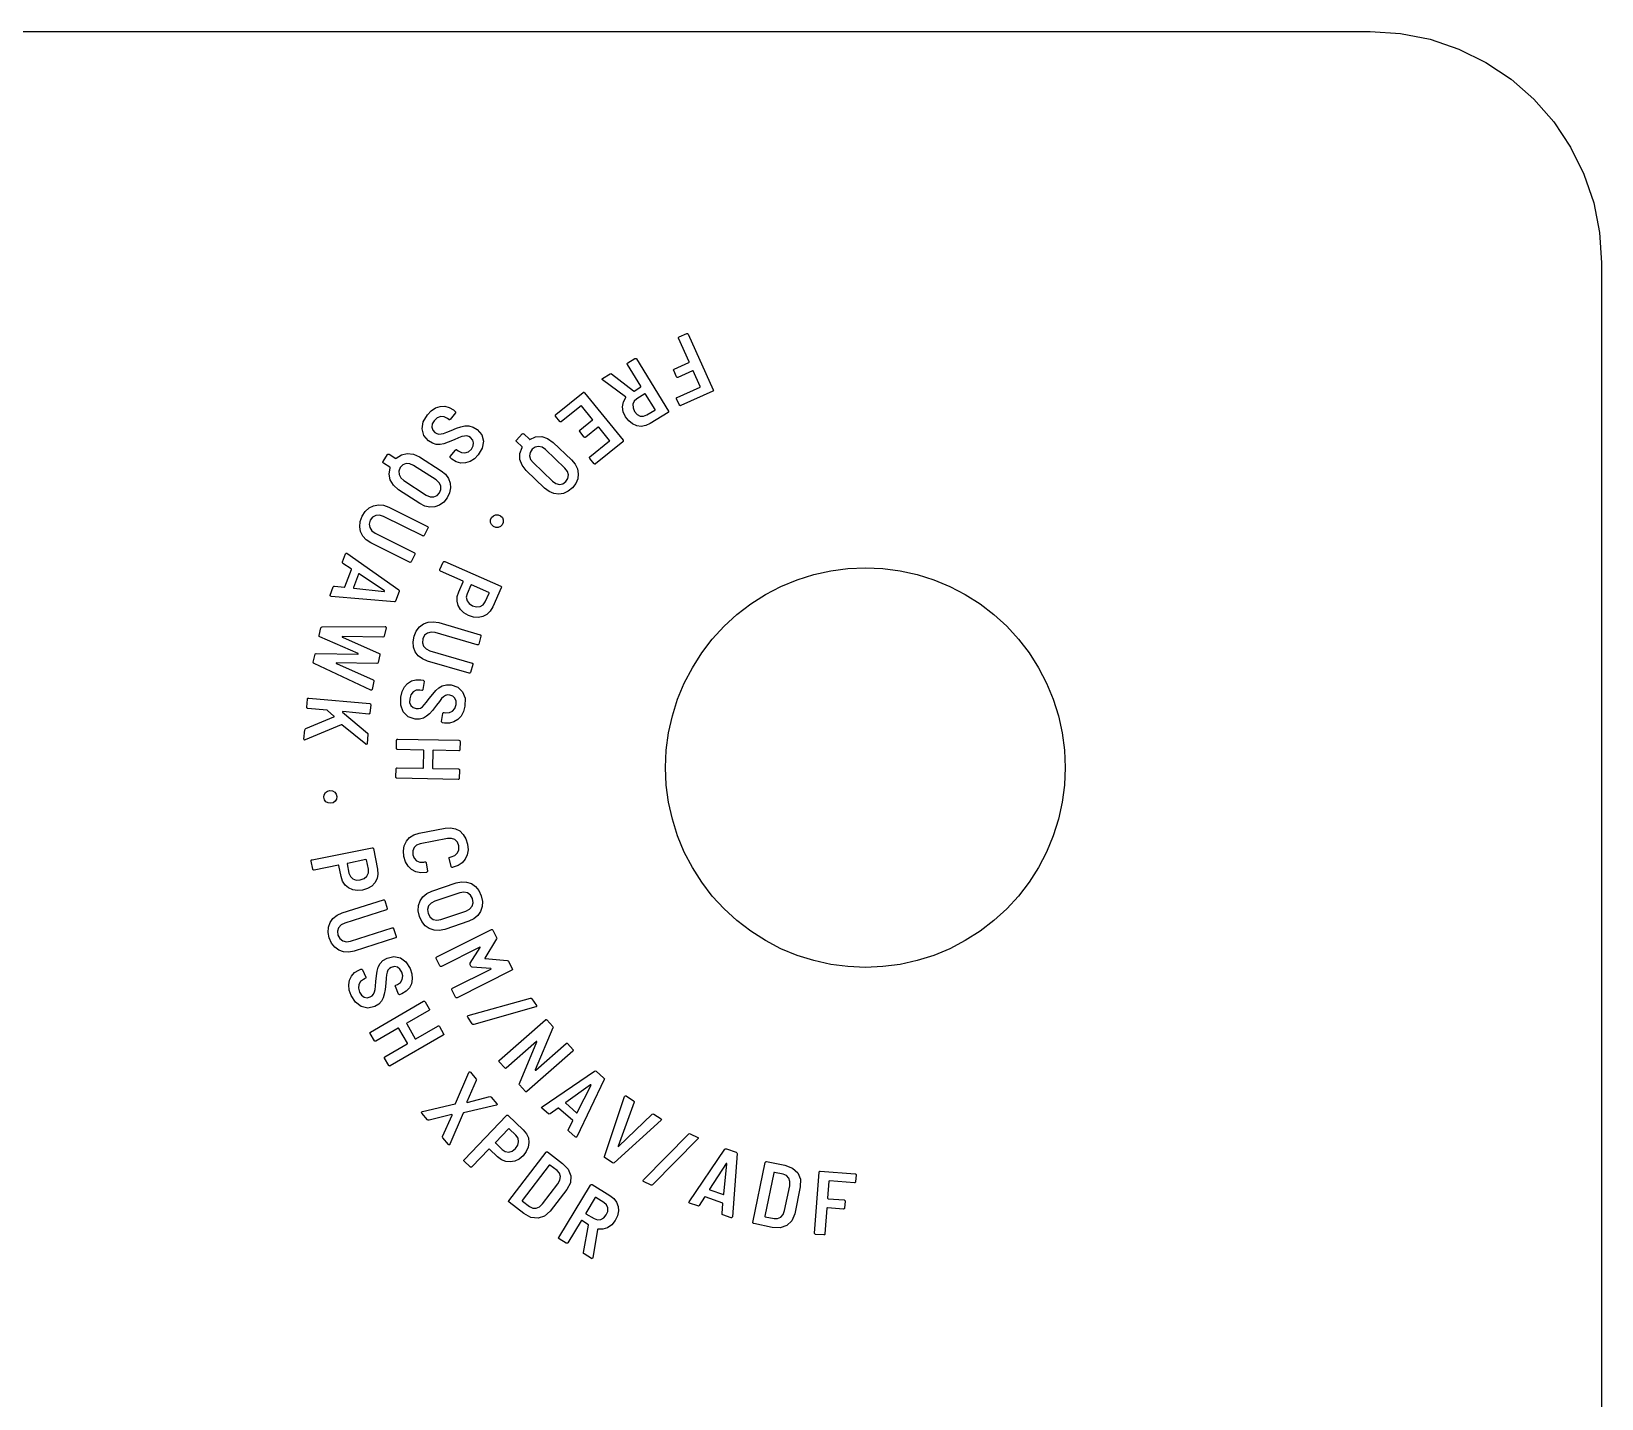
# Model space of a CAD drawing. Header units: millimetres. Extents: x 0 to 165, y 0 to 65.
# Drawn here: x 127.68 to 165, y 32.5 to 65 of the extents above; entities that cross this region are included whole.
import ezdxf

# ---------------------------------------------------------------- set-up
doc = ezdxf.new("R2010")
doc.units = ezdxf.units.MM
for name, color, linetype in [('CUT', 8, 'CONTINUOUS'), ('LASER', 7, 'CONTINUOUS'), ('UV_AMBER', 30, 'CONTINUOUS')]:
    doc.layers.add(name, color=color, linetype=linetype)

msp = doc.modelspace()

# ---------------------------------------------------------------- linework, layer by layer
at = {"layer": 'CUT'}
msp.add_lwpolyline([(5.5, 65), (159.5, 65), (160.2179, 64.9529), (160.9235, 64.8126), (161.6048, 64.5813), (162.25, 64.2631), (162.8482, 63.8634), (163.3891, 63.3891), (163.8634, 62.8482), (164.2631, 62.25), (164.5813, 61.6048), (164.8126, 60.9235), (164.9529, 60.2179), (165, 59.5), (165, 5.5)], dxfattribs=at)
msp.add_lwpolyline([(152.25, 47.5), (152.2319, 47.086), (152.1778, 46.6752), (152.0881, 46.2706), (151.9635, 45.8754), (151.805, 45.4926), (151.6136, 45.125), (151.391, 44.7755), (151.1387, 44.4468), (150.8588, 44.1412), (150.5532, 43.8613), (150.2245, 43.609), (149.875, 43.3864), (149.5074, 43.195), (149.1246, 43.0365), (148.7294, 42.9119), (148.3248, 42.8222), (147.914, 42.7681), (147.5, 42.75), (147.086, 42.7681), (146.6752, 42.8222), (146.2706, 42.9119), (145.8754, 43.0365), (145.4926, 43.195), (145.125, 43.3864), (144.7755, 43.609), (144.4468, 43.8613), (144.1412, 44.1412), (143.8613, 44.4468), (143.609, 44.7755), (143.3864, 45.125), (143.195, 45.4926), (143.0365, 45.8754), (142.9119, 46.2706), (142.8222, 46.6752), (142.7681, 47.086), (142.75, 47.5), (142.7681, 47.914), (142.8222, 48.3248), (142.9119, 48.7294), (143.0365, 49.1246), (143.195, 49.5074), (143.3864, 49.875), (143.609, 50.2245), (143.8613, 50.5532), (144.1412, 50.8588), (144.4468, 51.1387), (144.7755, 51.391), (145.125, 51.6136), (145.4926, 51.805), (145.8754, 51.9635), (146.2706, 52.0881), (146.6752, 52.1778), (147.086, 52.2319), (147.5, 52.25), (147.914, 52.2319), (148.3248, 52.1778), (148.7294, 52.0881), (149.1246, 51.9635), (149.5074, 51.805), (149.875, 51.6136), (150.2245, 51.391), (150.5532, 51.1387), (150.8588, 50.8588), (151.1387, 50.5532), (151.391, 50.2245), (151.6136, 49.875), (151.805, 49.5074), (151.9635, 49.1246), (152.0881, 48.7294), (152.1778, 48.3248), (152.2319, 47.914)], close=True, dxfattribs=at)
at = {"layer": 'LASER'}
for points in [[(143.0119, 56.2662), (143.0096, 56.2761), (143.0114, 56.2862), (143.0166, 56.2947), (143.0249, 56.3005), (143.5687, 56.5453), (143.575, 56.551), (143.5741, 56.5595), (143.408, 56.9285), (143.4023, 56.9347), (143.3938, 56.9339), (143.0444, 56.7766), (143.0346, 56.7743), (143.0247, 56.7762), (143.016, 56.7813), (143.0102, 56.7896), (142.9431, 56.9387), (142.9407, 56.9486), (142.9425, 56.9587), (142.9478, 56.9672), (142.9561, 56.9729), (143.3054, 57.1302), (143.3117, 57.136), (143.3108, 57.1444), (143.059, 57.7039), (143.0566, 57.7138), (143.0584, 57.7239), (143.0637, 57.7324), (143.0719, 57.7381), (143.2526, 57.8195), (143.2624, 57.8219), (143.2722, 57.8202), (143.2808, 57.8147), (143.2866, 57.8063), (143.8839, 56.4794), (143.8863, 56.4696), (143.8846, 56.4598), (143.8794, 56.4512), (143.8712, 56.4453), (143.1133, 56.1041), (143.1034, 56.1018), (143.0935, 56.1037), (143.0849, 56.1089), (143.079, 56.1171), (143.0119, 56.2662)], [(141.4294, 56.8609), (141.4487, 56.8664), (141.4662, 56.8582), (141.9878, 56.4532), (141.9951, 56.4503), (142.0014, 56.4517), (142.159, 56.5485), (142.1645, 56.555), (142.1626, 56.5633), (141.8429, 57.0842), (141.8394, 57.0937), (141.8399, 57.104), (141.844, 57.1131), (141.8515, 57.1198), (142.0203, 57.2234), (142.0298, 57.227), (142.0397, 57.2266), (142.0489, 57.2223), (142.0557, 57.2147), (142.8167, 55.9744), (142.8203, 55.965), (142.8199, 55.9551), (142.8159, 55.9458), (142.8084, 55.939), (142.3844, 55.6788), (142.2786, 55.63), (142.1705, 55.6119), (142.0643, 55.6244), (141.9647, 55.6676), (141.8754, 55.7388), (141.8006, 55.836), (141.746, 55.9559), (141.7284, 56.0771), (141.7475, 56.1922), (141.8024, 56.2941), (141.8053, 56.3029), (141.8, 56.3104), (141.2526, 56.7169), (141.2483, 56.7206), (141.2437, 56.7268), (141.2416, 56.7406), (141.2531, 56.7527), (141.4294, 56.8609)], [(140.9482, 54.8512), (140.9434, 54.8602), (140.9426, 54.8705), (140.9455, 54.88), (140.9521, 54.8877), (141.4173, 55.264), (141.4219, 55.2712), (141.4189, 55.2791), (141.1644, 55.5938), (141.1573, 55.5983), (141.1493, 55.5954), (140.8514, 55.3544), (140.8425, 55.3497), (140.8324, 55.349), (140.8227, 55.3517), (140.815, 55.3582), (140.7122, 55.4853), (140.7074, 55.4943), (140.7066, 55.5046), (140.7095, 55.5141), (140.716, 55.5218), (141.0139, 55.7627), (141.0185, 55.7699), (141.0155, 55.7779), (140.7555, 56.0993), (140.7483, 56.1039), (140.7404, 56.1009), (140.2751, 55.7245), (140.2662, 55.7198), (140.2561, 55.7191), (140.2464, 55.7219), (140.2387, 55.7284), (140.1359, 55.8555), (140.1311, 55.8645), (140.1303, 55.8747), (140.1332, 55.8842), (140.1397, 55.8919), (140.7875, 56.4159), (140.7964, 56.4207), (140.8063, 56.4216), (140.8159, 56.4185), (140.8237, 56.4118), (141.7388, 55.2805), (141.7436, 55.2716), (141.7445, 55.2617), (141.7417, 55.252), (141.7353, 55.2443), (141.0875, 54.7203), (141.0785, 54.7156), (141.0685, 54.7149), (141.0588, 54.7176), (141.051, 54.7241), (140.9482, 54.8512)], [(142.4957, 55.9997), (142.5012, 56.0062), (142.4993, 56.0145), (142.2752, 56.3798), (142.2687, 56.3852), (142.2604, 56.3833), (142.0677, 56.2651), (142.006, 56.2093), (141.975, 56.1364), (141.9765, 56.0534), (142.0123, 55.9683), (142.0727, 55.8965), (142.1462, 55.8574), (142.2253, 55.8518), (142.3031, 55.8815), (142.4957, 55.9997)], [(140.5374, 54.1518), (140.437, 54.0682), (140.3266, 54.0168), (140.2105, 53.9982), (140.0937, 54.0132), (139.9806, 54.0608), (139.8755, 54.1411), (139.4364, 54.5605), (139.3378, 54.6852), (139.2879, 54.8243), (139.2882, 54.9683), (139.3401, 55.1079), (139.3417, 55.1151), (139.3382, 55.1214), (139.2041, 55.2494), (139.1983, 55.2577), (139.1963, 55.2675), (139.1978, 55.2775), (139.2033, 55.286), (139.3415, 55.4308), (139.3498, 55.4367), (139.3599, 55.4388), (139.3697, 55.4371), (139.3782, 55.4316), (139.5122, 55.3036), (139.5187, 55.3004), (139.526, 55.3025), (139.6617, 55.3618), (139.8052, 55.3693), (139.9469, 55.3253), (140.0772, 55.2314), (140.5163, 54.812), (140.6013, 54.7106), (140.6541, 54.5999), (140.6745, 54.484), (140.6618, 54.3678), (140.6161, 54.2557), (140.5374, 54.1518)], [(140.0617, 54.3084), (140.1411, 54.253), (140.2265, 54.2329), (140.3094, 54.2486), (140.3817, 54.3005), (140.4292, 54.374), (140.4407, 54.4572), (140.4167, 54.5415), (140.3577, 54.6183), (139.897, 55.0583), (139.8177, 55.1137), (139.7323, 55.1338), (139.6497, 55.1185), (139.5785, 55.0677), (139.53, 54.9931), (139.5181, 54.9095), (139.5421, 54.8252), (139.601, 54.7484), (140.0617, 54.3084)], [(138.6135, 53.4431), (138.6562, 53.4876), (138.7103, 53.5103), (138.769, 53.5099), (138.8257, 53.4849), (138.8701, 53.4422), (138.8929, 53.3881), (138.8925, 53.3295), (138.8677, 53.2731), (138.825, 53.2286), (138.7715, 53.2067), (138.7133, 53.2077), (138.6569, 53.2327), (138.6123, 53.2756), (138.5895, 53.3297), (138.5896, 53.3879), (138.6135, 53.4431)], [(138.6445, 51.3215), (138.5842, 51.2196), (138.5042, 51.1422), (138.4081, 51.0917), (138.2995, 51.0702), (138.1832, 51.0783), (138.0643, 51.1164), (137.9583, 51.1777), (137.8768, 51.2571), (137.8221, 51.3508), (137.7963, 51.4552), (137.8001, 51.5656), (137.8344, 51.6771), (137.9416, 51.9195), (137.9424, 51.928), (137.9361, 51.9337), (137.3987, 52.1713), (137.3903, 52.1771), (137.3848, 52.1856), (137.383, 52.1954), (137.3853, 52.2052), (137.4655, 52.3864), (137.4712, 52.3948), (137.4797, 52.4003), (137.4897, 52.402), (137.4996, 52.3996), (138.8326, 51.8102), (138.8409, 51.8045), (138.8462, 51.7961), (138.8479, 51.7861), (138.8455, 51.7762), (138.6445, 51.3215)], [(138.0333, 51.6318), (138.0133, 51.5473), (138.0301, 51.4674), (138.0804, 51.3982), (138.1614, 51.3468), (138.2557, 51.3207), (138.342, 51.3294), (138.4131, 51.3705), (138.4624, 51.4421), (138.5538, 51.6488), (138.5546, 51.6573), (138.5483, 51.663), (138.1389, 51.844), (138.1304, 51.8449), (138.1247, 51.8386), (138.0333, 51.6318)], [(136.7743, 50.6213), (136.825, 50.7438), (136.899, 50.8428), (136.9932, 50.9149), (137.1039, 50.957), (137.2266, 50.9675), (137.3572, 50.945), (138.3452, 50.6576), (138.3542, 50.653), (138.3605, 50.6454), (138.3637, 50.6356), (138.3628, 50.6255), (138.3075, 50.4352), (138.3028, 50.4262), (138.295, 50.4199), (138.2854, 50.4167), (138.2753, 50.4176), (137.2751, 50.7086), (137.1772, 50.7211), (137.0903, 50.6985), (137.0225, 50.6441), (136.981, 50.5611), (136.9714, 50.4686), (136.9993, 50.3856), (137.0602, 50.319), (137.1495, 50.2767), (138.1497, 49.9857), (138.1587, 49.9812), (138.1651, 49.9736), (138.1683, 49.9638), (138.1674, 49.9536), (138.112, 49.7634), (138.1074, 49.7544), (138.0995, 49.7481), (138.09, 49.7449), (138.0799, 49.7458), (137.0919, 50.0332), (136.9697, 50.0841), (136.8717, 50.1589), (136.8009, 50.2538), (136.76, 50.3651), (136.7509, 50.4889), (136.7743, 50.6213)], [(136.456, 49.1769), (136.4886, 49.3071), (136.5435, 49.4164), (136.6186, 49.5016), (136.7113, 49.5596), (136.8176, 49.5883), (136.934, 49.5855), (136.9895, 49.5771), (136.9991, 49.5738), (137.0064, 49.567), (137.0106, 49.5578), (137.0109, 49.5476), (136.9817, 49.3561), (136.9784, 49.3465), (136.9717, 49.3392), (136.9626, 49.3347), (136.9525, 49.3343), (136.91, 49.3408), (136.8243, 49.3375), (136.7509, 49.2997), (136.6966, 49.2313), (136.6675, 49.1362), (136.6668, 49.0459), (136.695, 48.9751), (136.7481, 48.9262), (136.8213, 48.9014), (136.8757, 48.9008), (136.9246, 48.9163), (136.97, 48.9461), (137.0139, 48.9888), (137.0657, 49.0514), (137.1341, 49.1413), (137.2163, 49.2485), (137.2872, 49.3313), (137.3589, 49.3947), (137.4435, 49.4436), (137.5419, 49.4702), (137.6543, 49.467), (137.8134, 49.4114), (137.9249, 49.3005), (137.9832, 49.1466), (137.9823, 48.9621), (137.9494, 48.8337), (137.8928, 48.7253), (137.8156, 48.6407), (137.7201, 48.5838), (137.6108, 48.5563), (137.4919, 48.5597), (137.4474, 48.5665), (137.4377, 48.5699), (137.4302, 48.577), (137.426, 48.5859), (137.4256, 48.596), (137.4548, 48.7876), (137.4582, 48.7972), (137.4649, 48.8048), (137.4742, 48.809), (137.4843, 48.8093), (137.5249, 48.8031), (137.6107, 48.8058), (137.6853, 48.842), (137.7409, 48.9073), (137.77, 48.9985), (137.7706, 49.0824), (137.7443, 49.1508), (137.6931, 49.1994), (137.6193, 49.2242), (137.565, 49.2255), (137.517, 49.2116), (137.4725, 49.1826), (137.4277, 49.1391), (137.3756, 49.0742), (137.3082, 48.9817), (137.2101, 48.8608), (137.1375, 48.7771), (137.0712, 48.7188), (136.9921, 48.674), (136.9001, 48.6497), (136.7943, 48.6531), (136.6308, 48.7102), (136.5152, 48.8242), (136.4547, 48.9835), (136.456, 49.1769)], [(137.8252, 47.4681), (137.835, 47.4661), (137.8432, 47.4604), (137.8488, 47.4517), (137.8506, 47.4417), (137.8467, 47.2436), (137.8446, 47.2337), (137.8386, 47.2256), (137.8303, 47.2202), (137.8203, 47.2186), (136.3655, 47.2466), (136.3555, 47.2487), (136.3471, 47.2544), (136.3417, 47.2627), (136.3401, 47.2727), (136.3439, 47.4708), (136.3459, 47.4807), (136.3516, 47.4891), (136.3602, 47.4945), (136.3703, 47.4962), (136.9814, 47.4844), (136.9895, 47.4869), (136.9923, 47.4949), (137.0002, 47.9039), (136.9977, 47.912), (136.9897, 47.9149), (136.3786, 47.9266), (136.3686, 47.9288), (136.3602, 47.9347), (136.3548, 47.9431), (136.3532, 47.953), (136.357, 48.1511), (136.3591, 48.161), (136.3648, 48.1691), (136.3734, 48.1745), (136.3834, 48.1762), (137.8383, 48.1481), (137.8482, 48.1461), (137.8563, 48.1404), (137.8619, 48.132), (137.8637, 48.1221), (137.8599, 47.924), (137.8577, 47.9141), (137.8518, 47.906), (137.8434, 47.9003), (137.8335, 47.8986), (137.2288, 47.9102), (137.2207, 47.9077), (137.2178, 47.8997), (137.2099, 47.4907), (137.2125, 47.4826), (137.2205, 47.4798), (137.8252, 47.4681)], [(136.5307, 45.3887), (136.5198, 45.5208), (136.5399, 45.6425), (136.5893, 45.7493), (136.666, 45.8366), (136.767, 45.9012), (136.8897, 45.9398), (137.5111, 46.0591), (137.6388, 46.0686), (137.7558, 46.0458), (137.8583, 45.9929), (137.9425, 45.9118), (138.0057, 45.8061), (138.0443, 45.6792), (138.0557, 45.5471), (138.0372, 45.4258), (137.9902, 45.3195), (137.9163, 45.2327), (137.8183, 45.1686), (137.6982, 45.1305), (137.6853, 45.1281), (137.6749, 45.128), (137.6647, 45.132), (137.657, 45.1389), (137.653, 45.1482), (137.6071, 45.3432), (137.6097, 45.3635), (137.6273, 45.3734), (137.6527, 45.3783), (137.7397, 45.4107), (137.8017, 45.4696), (137.8344, 45.5478), (137.8329, 45.6386), (137.8003, 45.7254), (137.7408, 45.7867), (137.6614, 45.8182), (137.5687, 45.816), (136.9196, 45.6914), (136.833, 45.6592), (136.7716, 45.6007), (136.7399, 45.5218), (136.7421, 45.4292), (136.774, 45.3443), (136.8324, 45.2835), (136.9113, 45.2517), (137.0036, 45.2537), (137.0313, 45.2591), (137.0499, 45.256), (137.0594, 45.2381), (137.0885, 45.0399), (137.0885, 45.0298), (137.0847, 45.0206), (137.0777, 45.0134), (137.0683, 45.0096), (137.0597, 45.0079), (136.9334, 44.9988), (136.817, 45.0216), (136.7147, 45.0746), (136.6312, 45.1559), (136.569, 45.2618), (136.5307, 45.3887)], [(136.9015, 43.9634), (136.873, 44.0948), (136.8773, 44.2195), (136.9135, 44.3331), (136.9805, 44.431), (137.0755, 44.5095), (137.1956, 44.5652), (137.7712, 44.7574), (137.8993, 44.7846), (138.0219, 44.7787), (138.1341, 44.7407), (138.2311, 44.6716), (138.3095, 44.5745), (138.3656, 44.4523), (138.3947, 44.3193), (138.3906, 44.194), (138.3548, 44.08), (138.2881, 43.9814), (138.1939, 43.9023), (138.0753, 43.8468), (137.4997, 43.6546), (137.3701, 43.6272), (137.2467, 43.6336), (137.1342, 43.6724), (137.0368, 43.7419), (136.9582, 43.8396), (136.9015, 43.9634)], [(137.1057, 44.0316), (137.1519, 43.9468), (137.2237, 43.8926), (137.3127, 43.8721), (137.4104, 43.8879), (138.0026, 44.0857), (138.0916, 44.1322), (138.1506, 44.2021), (138.1755, 44.2885), (138.1614, 44.3841), (138.1159, 44.4671), (138.0445, 44.5199), (137.9556, 44.5394), (137.8566, 44.5228), (137.2645, 44.3251), (137.1767, 44.2793), (137.1176, 44.2104), (137.0923, 44.1253), (137.1057, 44.0316)], [(138.9886, 42.9148), (139.0054, 42.9099), (139.0175, 42.8955), (139.1072, 42.7165), (139.1099, 42.7068), (139.1084, 42.6968), (139.1036, 42.6879), (139.0956, 42.6818), (137.7947, 42.0297), (137.7849, 42.027), (137.7747, 42.0283), (137.7661, 42.0332), (137.76, 42.0413), (137.6712, 42.2184), (137.6684, 42.2281), (137.6697, 42.2379), (137.6748, 42.2467), (137.6829, 42.2528), (138.595, 42.71), (138.6006, 42.714), (138.6017, 42.7183), (138.599, 42.7218), (138.593, 42.7237), (138.154, 42.7588), (138.1371, 42.7637), (138.1251, 42.7781), (138.1069, 42.8145), (138.1025, 42.8328), (138.1086, 42.8493), (138.3414, 43.2211), (138.3435, 43.227), (138.3423, 43.2313), (138.3382, 43.2329), (138.3316, 43.2308), (137.4214, 42.7746), (137.4116, 42.7718), (137.4014, 42.7732), (137.3927, 42.7781), (137.3866, 42.7861), (137.298, 42.9629), (137.2952, 42.9727), (137.2963, 42.9828), (137.3014, 42.9916), (137.3095, 42.9977), (138.6104, 43.6498), (138.6201, 43.6526), (138.63, 43.6513), (138.639, 43.6463), (138.6452, 43.6382), (138.7338, 43.4614), (138.7382, 43.4431), (138.732, 43.4266), (138.456, 42.973), (138.4533, 42.9642), (138.4619, 42.9612), (138.9886, 42.9148)], [(138.046, 41.5702), (138.0412, 41.5805), (138.0417, 41.5897), (138.048, 41.5975), (138.0601, 41.6033), (139.5361, 42.0178), (139.5551, 42.0184), (139.5695, 42.0067), (139.6804, 41.8425), (139.6849, 41.8324), (139.6841, 41.8231), (139.678, 41.8155), (139.666, 41.8097), (138.1903, 41.3949), (138.1711, 41.3945), (138.1566, 41.4063), (138.046, 41.5702)], [(140.3852, 40.9428), (140.3939, 40.948), (140.4037, 40.9492), (140.4135, 40.9469), (140.4215, 40.9407), (140.552, 40.7916), (140.5571, 40.7828), (140.5581, 40.7728), (140.5558, 40.763), (140.5496, 40.755), (139.4546, 39.7966), (139.4458, 39.7915), (139.4356, 39.7902), (139.426, 39.7928), (139.4181, 39.799), (139.2805, 39.9562), (139.2729, 39.9723), (139.2755, 39.9916), (139.692, 40.9799), (139.6926, 40.9861), (139.6903, 40.99), (139.686, 40.9905), (139.6801, 40.9868), (138.9641, 40.357), (138.9553, 40.3518), (138.9451, 40.3506), (138.9355, 40.3532), (138.9276, 40.3594), (138.7971, 40.5085), (138.7919, 40.5172), (138.7905, 40.5273), (138.7932, 40.537), (138.7995, 40.545), (139.8944, 41.5035), (139.9031, 41.5086), (139.913, 41.5099), (139.9229, 41.5073), (139.931, 41.501), (140.067, 41.3456), (140.0754, 41.3286), (140.0723, 41.31), (139.654, 40.3171), (139.6532, 40.311), (139.6554, 40.3072), (139.6599, 40.3068), (139.6657, 40.3103), (140.3852, 40.9428)], [(140.4469, 38.8539), (140.4359, 38.8706), (140.4384, 38.8898), (140.5465, 39.1009), (140.5478, 39.1081), (140.5439, 39.1143), (140.2084, 39.4041), (140.2017, 39.4072), (140.1948, 39.4048), (140.0034, 39.2657), (139.9847, 39.2605), (139.9664, 39.2692), (139.8117, 39.4029), (139.8016, 39.4208), (139.8136, 39.4381), (141.0631, 40.2847), (141.0818, 40.2898), (141.1001, 40.2812), (141.2856, 40.1208), (141.2969, 40.104), (141.2945, 40.0848), (140.638, 38.7257), (140.634, 38.718), (140.62, 38.7108), (140.6035, 38.7187), (140.4469, 38.8539)], [(140.3758, 39.5356), (140.3718, 39.5316), (140.3712, 39.5267), (140.373, 39.5221), (140.3756, 39.5189), (140.6331, 39.2963), (140.6368, 39.2942), (140.6415, 39.2931), (140.6463, 39.2944), (140.6497, 39.2989), (140.9777, 39.9486), (140.9788, 39.9543), (140.977, 39.9581), (140.9731, 39.9592), (140.9677, 39.9572), (140.3758, 39.5356)], [(141.312, 38.2199), (141.2987, 38.235), (141.2984, 38.2545), (141.7764, 39.6831), (141.781, 39.6901), (141.7939, 39.6991), (141.8114, 39.6936), (141.99, 39.577), (142.0019, 39.5628), (142.0016, 39.5437), (141.6222, 38.4982), (141.6208, 38.4913), (141.6228, 38.4874), (141.6272, 38.4872), (141.6329, 38.4912), (142.4311, 39.2608), (142.4495, 39.2699), (142.4676, 39.2651), (142.6422, 39.1511), (142.6548, 39.1345), (142.645, 39.1159), (141.5293, 38.1037), (141.5113, 38.0962), (141.4922, 38.1022), (141.312, 38.2199)], [(142.2292, 37.6634), (142.22, 37.67), (142.2158, 37.6782), (142.2174, 37.6881), (142.2251, 37.6992), (143.3014, 38.7908), (143.3176, 38.8008), (143.3359, 38.7977), (143.5136, 38.7101), (143.5226, 38.7035), (143.5265, 38.6951), (143.525, 38.6854), (143.5174, 38.6745), (142.4414, 37.5827), (142.4249, 37.5728), (142.4065, 37.5759), (142.2292, 37.6634)], [(144.1128, 36.8686), (144.0964, 36.88), (144.0916, 36.8988), (144.1147, 37.1348), (144.1133, 37.142), (144.1074, 37.1463), (143.6889, 37.2928), (143.6816, 37.2932), (143.676, 37.2885), (143.5491, 37.0888), (143.5336, 37.0771), (143.5134, 37.0785), (143.3203, 37.1461), (143.3044, 37.159), (143.3093, 37.1795), (144.1608, 38.4256), (144.1763, 38.4373), (144.1965, 38.4359), (144.4279, 38.3549), (144.4445, 38.3434), (144.4493, 38.3246), (144.3376, 36.8195), (144.3367, 36.8109), (144.3263, 36.799), (144.308, 36.8002), (144.1128, 36.8686)], [(143.7964, 37.4765), (143.7941, 37.4714), (143.7954, 37.4666), (143.7987, 37.463), (143.8023, 37.4609), (144.1236, 37.3484), (144.1277, 37.3478), (144.1325, 37.3485), (144.1365, 37.3515), (144.138, 37.3569), (144.2046, 38.0817), (144.2036, 38.0874), (144.2005, 38.0902), (144.1965, 38.0899), (144.1923, 38.086), (143.7964, 37.4765)], [(144.8467, 36.6585), (144.8373, 36.6623), (144.8303, 36.6694), (144.8266, 36.6788), (144.8268, 36.689), (145.1189, 38.1145), (145.1227, 38.1239), (145.1298, 38.1308), (145.139, 38.1348), (145.1491, 38.1347), (145.5858, 38.0453), (145.7642, 37.979), (145.8903, 37.8641), (145.9558, 37.7124), (145.9517, 37.5353), (145.8203, 36.894), (145.7544, 36.7295), (145.6345, 36.6155), (145.4734, 36.5597), (145.2833, 36.569), (144.8467, 36.6585)], [(145.1115, 36.8349), (145.1125, 36.8265), (145.1199, 36.8222), (145.3292, 36.7814), (145.414, 36.7803), (145.4873, 36.8139), (145.5446, 36.8788), (145.581, 36.9715), (145.7012, 37.5581), (145.707, 37.6573), (145.6802, 37.7403), (145.625, 37.801), (145.5449, 37.8339), (145.3359, 37.8767), (145.3275, 37.8757), (145.3232, 37.8683), (145.1115, 36.8349)], [(147.2664, 37.6545), (147.2637, 37.6446), (147.2573, 37.6366), (147.2486, 37.6317), (147.2386, 37.6305), (146.6439, 37.6746), (146.6356, 37.6725), (146.6323, 37.6647), (146.6024, 37.2611), (146.6045, 37.2529), (146.6124, 37.2496), (146.9945, 37.2213), (147.0042, 37.2186), (147.012, 37.2122), (147.0172, 37.2036), (147.0184, 37.1935), (147.0063, 37.0305), (147.0036, 37.0207), (146.9972, 37.0126), (146.9886, 37.0077), (146.9786, 37.0066), (146.5965, 37.0349), (146.5882, 37.0328), (146.585, 37.0249), (146.5396, 36.4131), (146.537, 36.4032), (146.5306, 36.3952), (146.5219, 36.3903), (146.5119, 36.3892), (146.3143, 36.4038), (146.3046, 36.4064), (146.2967, 36.4125), (146.2918, 36.4214), (146.2907, 36.4315), (146.3982, 37.8827), (146.4008, 37.8924), (146.4069, 37.9002), (146.4156, 37.9054), (146.4256, 37.9066), (147.2545, 37.8452), (147.2643, 37.8426), (147.2721, 37.8362), (147.2772, 37.8275), (147.2784, 37.8175), (147.2664, 37.6545)]]:
    msp.add_lwpolyline(points, close=True, dxfattribs=at)
at = {"layer": 'UV_AMBER'}
for points in [[(137.0878, 55.8881), (137.1815, 55.9842), (137.284, 56.051), (137.3918, 56.0868), (137.501, 56.0903), (137.6074, 56.0616), (137.7066, 56.0006), (137.7503, 55.9654), (137.7569, 55.9577), (137.7598, 55.9482), (137.7588, 55.9381), (137.7539, 55.9292), (137.6323, 55.7783), (137.6247, 55.7718), (137.6152, 55.7688), (137.6051, 55.7695), (137.5962, 55.7742), (137.5627, 55.8012), (137.487, 55.8415), (137.4045, 55.8458), (137.3232, 55.8139), (137.2501, 55.7464), (137.204, 55.6688), (137.1929, 55.5934), (137.2141, 55.5244), (137.2649, 55.4662), (137.3116, 55.4383), (137.3616, 55.4271), (137.4158, 55.43), (137.4753, 55.4448), (137.5515, 55.4727), (137.6559, 55.5161), (137.7809, 55.5673), (137.8839, 55.6032), (137.9777, 55.6219), (138.0754, 55.6216), (138.1738, 55.595), (138.2693, 55.5357), (138.3788, 55.4076), (138.4194, 55.2556), (138.3923, 55.0933), (138.2986, 54.9343), (138.2056, 54.84), (138.1021, 54.7747), (137.9928, 54.7405), (137.8818, 54.7394), (137.7735, 54.7706), (137.6724, 54.8334), (137.6373, 54.8617), (137.6308, 54.8695), (137.6278, 54.8794), (137.6286, 54.8893), (137.6334, 54.8981), (137.755, 55.049), (137.7628, 55.0556), (137.7724, 55.0587), (137.7825, 55.0577), (137.7915, 55.0529), (137.8234, 55.0271), (137.899, 54.9863), (137.9816, 54.98), (138.0625, 55.0084), (138.1336, 55.0726), (138.1763, 55.1449), (138.1879, 55.2172), (138.1682, 55.2849), (138.117, 55.3435), (138.0706, 55.3719), (138.0222, 55.3841), (137.9691, 55.3814), (137.9085, 55.3664), (137.8308, 55.3366), (137.726, 55.2906), (137.5804, 55.2354), (137.4755, 55.1996), (137.3889, 55.1826), (137.298, 55.1837), (137.2063, 55.209), (137.1166, 55.2652), (137.004, 55.3968), (136.9615, 55.5535), (136.9894, 55.7216), (137.0878, 55.8881)], [(137.5592, 53.912), (137.4764, 53.811), (137.3776, 53.7397), (137.2671, 53.6995), (137.1497, 53.6922), (137.0296, 53.7177), (136.9112, 53.7768), (136.4009, 54.1058), (136.2805, 54.2097), (136.2053, 54.3368), (136.1785, 54.4783), (136.2032, 54.6252), (136.2033, 54.6326), (136.1987, 54.6381), (136.0429, 54.7386), (136.0356, 54.7456), (136.0318, 54.7549), (136.0314, 54.765), (136.0352, 54.7744), (136.1437, 54.9426), (136.1507, 54.9499), (136.1602, 54.9539), (136.1701, 54.9541), (136.1795, 54.9503), (136.3352, 54.8498), (136.3422, 54.8479), (136.349, 54.8514), (136.471, 54.9353), (136.6106, 54.9696), (136.7581, 54.9532), (136.9037, 54.8855), (137.414, 54.5564), (137.5166, 54.4729), (137.5894, 54.3741), (137.6312, 54.2641), (137.6407, 54.1476), (137.6169, 54.0289), (137.5592, 53.912)], [(137.0626, 53.9761), (137.1509, 53.9367), (137.2385, 53.9331), (137.3171, 53.9641), (137.3783, 54.0287), (137.4111, 54.1098), (137.4066, 54.1937), (137.3672, 54.272), (137.2948, 54.3363), (136.7594, 54.6815), (136.671, 54.7209), (136.5834, 54.7246), (136.5052, 54.694), (136.4448, 54.6307), (136.4112, 54.5483), (136.4154, 54.4639), (136.4548, 54.3857), (136.5272, 54.3214), (137.0626, 53.9761)], [(135.539, 53.4756), (135.6108, 53.5871), (135.7014, 53.6712), (135.8069, 53.7253), (135.9234, 53.7468), (136.0461, 53.7352), (136.1704, 53.6896), (137.0909, 53.2298), (137.099, 53.2238), (137.1039, 53.2151), (137.1053, 53.2049), (137.1025, 53.1951), (137.014, 53.0179), (137.0078, 53.0098), (136.999, 53.0051), (136.989, 53.0036), (136.9792, 53.0063), (136.0473, 53.4718), (135.9533, 53.5016), (135.8638, 53.495), (135.7872, 53.4536), (135.7316, 53.3794), (135.7056, 53.2901), (135.7181, 53.2034), (135.7661, 53.127), (135.8463, 53.0694), (136.7783, 52.6039), (136.7863, 52.5978), (136.7912, 52.5892), (136.7926, 52.579), (136.7899, 52.5692), (136.7014, 52.3919), (136.6952, 52.3839), (136.6863, 52.3791), (136.6764, 52.3776), (136.6666, 52.3803), (135.7461, 52.8401), (135.635, 52.9122), (135.552, 53.0033), (135.4993, 53.1093), (135.4791, 53.2262), (135.4922, 53.3496), (135.539, 53.4756)], [(134.852, 51.7947), (134.8637, 51.8109), (134.8825, 51.8154), (135.1182, 51.7889), (135.1254, 51.7902), (135.1298, 51.7961), (135.2823, 52.2124), (135.2827, 52.2198), (135.2781, 52.2254), (135.0802, 52.3552), (135.0688, 52.3709), (135.0704, 52.391), (135.1407, 52.5831), (135.1539, 52.5988), (135.1744, 52.5937), (136.4082, 51.7245), (136.4197, 51.7089), (136.418, 51.6887), (136.3337, 51.4584), (136.3219, 51.442), (136.3031, 51.4374), (134.7997, 51.5706), (134.7911, 51.5716), (134.7794, 51.5822), (134.7809, 51.6004), (134.852, 51.7947)], [(135.4644, 52.1024), (135.4593, 52.1047), (135.4545, 52.1035), (135.4508, 52.1003), (135.4487, 52.0967), (135.3317, 51.777), (135.331, 51.7729), (135.3316, 51.7681), (135.3345, 51.7641), (135.34, 51.7625), (136.0637, 51.6856), (136.0694, 51.6865), (136.0723, 51.6896), (136.072, 51.6935), (136.0682, 51.6979), (135.4644, 52.1024)], [(134.5592, 50.8194), (134.5684, 50.8355), (134.5864, 50.8419), (136.0829, 50.8549), (136.0911, 50.8531), (136.1041, 50.8441), (136.105, 50.8258), (136.0598, 50.624), (136.0499, 50.607), (136.0307, 50.6019), (135.0689, 50.6124), (135.0636, 50.6108), (135.0612, 50.6076), (135.0624, 50.6033), (135.068, 50.5992), (135.9436, 50.2133), (135.9591, 50.2016), (135.9604, 50.1809), (135.9195, 49.9981), (135.9096, 49.981), (135.8904, 49.976), (134.9285, 49.9865), (134.9215, 49.9852), (134.9186, 49.9822), (134.9199, 49.9779), (134.9257, 49.9737), (135.8023, 49.5831), (135.8175, 49.5703), (135.8192, 49.5507), (135.7758, 49.3574), (135.7644, 49.3384), (135.7434, 49.3405), (134.3933, 49.9717), (134.3781, 49.9845), (134.3765, 50.0041), (134.4188, 50.1931), (134.4287, 50.2104), (134.448, 50.2156), (135.4388, 50.1961), (135.4441, 50.1979), (135.4466, 50.2013), (135.4458, 50.2052), (135.4417, 50.2089), (134.5351, 50.6042), (134.5196, 50.6158), (134.5183, 50.6366), (134.5592, 50.8194)], [(134.2395, 49.1303), (134.2423, 49.14), (134.2485, 49.1477), (134.2575, 49.1525), (134.2676, 49.1534), (135.7168, 49.0221), (135.7266, 49.0194), (135.7343, 49.0131), (135.7393, 49.0044), (135.7403, 48.9943), (135.7225, 48.797), (135.7196, 48.7873), (135.7131, 48.7796), (135.7044, 48.7746), (135.6943, 48.7736), (135.0769, 48.8295), (135.0715, 48.8289), (135.0678, 48.8259), (135.0675, 48.8216), (135.0714, 48.8172), (135.6621, 48.3205), (135.6737, 48.3065), (135.6764, 48.2888), (135.6568, 48.0724), (135.6533, 48.06), (135.6453, 48.0529), (135.6346, 48.0519), (135.6231, 48.0579), (135.0575, 48.5178), (135.0504, 48.5195), (135.0424, 48.5192), (134.1819, 48.1584), (134.174, 48.1558), (134.1684, 48.1552), (134.1561, 48.1617), (134.1533, 48.1782), (134.1731, 48.397), (134.1797, 48.4153), (134.1955, 48.4274), (134.865, 48.7082), (134.87, 48.7103), (134.8719, 48.714), (134.8712, 48.7184), (134.8683, 48.7231), (134.7141, 48.858), (134.707, 48.8619), (134.7017, 48.8635), (134.2451, 48.9048), (134.2353, 48.9077), (134.2274, 48.9142), (134.2226, 48.9229), (134.2217, 48.933), (134.2395, 49.1303)], [(134.6288, 46.793), (134.6362, 46.8542), (134.6658, 46.9048), (134.713, 46.9397), (134.7732, 46.9538), (134.8345, 46.9464), (134.8851, 46.9168), (134.92, 46.8697), (134.9341, 46.8097), (134.9267, 46.7486), (134.897, 46.6989), (134.8499, 46.6647), (134.7898, 46.6509), (134.7284, 46.6583), (134.6777, 46.6879), (134.6428, 46.7345), (134.6288, 46.793)], [(135.9033, 45.0881), (135.9127, 44.9701), (135.8919, 44.8608), (135.8425, 44.7641), (135.7661, 44.684), (135.6665, 44.6236), (135.5473, 44.5862), (135.4254, 44.5753), (135.313, 44.5931), (135.2143, 44.6382), (135.133, 44.7087), (135.0726, 44.8011), (135.0364, 44.912), (134.9843, 45.1719), (134.9801, 45.1793), (134.9716, 45.1803), (134.3954, 45.0649), (134.3853, 45.0647), (134.3759, 45.0685), (134.3688, 45.0755), (134.365, 45.0848), (134.3261, 45.2791), (134.3259, 45.2893), (134.3297, 45.2987), (134.337, 45.3058), (134.3464, 45.3096), (135.7755, 45.596), (135.7856, 45.5961), (135.7947, 45.5923), (135.8019, 45.585), (135.8056, 45.5756), (135.9033, 45.0881)], [(135.225, 44.9896), (135.2573, 44.909), (135.3171, 44.8533), (135.3981, 44.8258), (135.4939, 44.8304), (135.5861, 44.8635), (135.6515, 44.9203), (135.686, 44.9949), (135.685, 45.0818), (135.6406, 45.3034), (135.6364, 45.3108), (135.628, 45.3119), (135.189, 45.2239), (135.1816, 45.2197), (135.1805, 45.2112), (135.225, 44.9896)], [(134.7572, 43.4508), (134.7311, 43.5809), (134.7374, 43.7043), (134.7755, 43.8166), (134.8439, 43.9132), (134.94, 43.9903), (135.061, 44.0443), (136.0416, 44.356), (136.0516, 44.3573), (136.0611, 44.3545), (136.0692, 44.3481), (136.0741, 44.3392), (136.1341, 44.1504), (136.1353, 44.1403), (136.1323, 44.1307), (136.1262, 44.1227), (136.1173, 44.1178), (135.1245, 43.8023), (135.0362, 43.7581), (134.9767, 43.691), (134.9506, 43.608), (134.9624, 43.516), (135.006, 43.4339), (135.0754, 43.3804), (135.1631, 43.359), (135.2607, 43.3737), (136.2535, 43.6892), (136.2635, 43.6905), (136.2731, 43.6877), (136.2812, 43.6813), (136.2861, 43.6724), (136.3461, 43.4836), (136.3472, 43.4735), (136.3442, 43.4639), (136.3381, 43.4559), (136.3292, 43.4511), (135.3486, 43.1394), (135.2187, 43.1136), (135.0957, 43.1211), (134.984, 43.1604), (134.8881, 43.2302), (134.8115, 43.3278), (134.7572, 43.4508)], [(135.2754, 42.0841), (135.2328, 42.2114), (135.2204, 42.3331), (135.2379, 42.4453), (135.2848, 42.544), (135.359, 42.6254), (135.4586, 42.6857), (135.51, 42.7084), (135.5198, 42.7107), (135.5296, 42.709), (135.5381, 42.7035), (135.5439, 42.6951), (135.6223, 42.5179), (135.6246, 42.5081), (135.6229, 42.4983), (135.6177, 42.4897), (135.6094, 42.4839), (135.57, 42.4664), (135.4996, 42.4176), (135.458, 42.3463), (135.449, 42.2593), (135.4756, 42.1635), (135.5236, 42.087), (135.5854, 42.0425), (135.6565, 42.0299), (135.7315, 42.0483), (135.7777, 42.0771), (135.8106, 42.1164), (135.8328, 42.1659), (135.8469, 42.2256), (135.857, 42.3062), (135.8662, 42.4188), (135.878, 42.5533), (135.8932, 42.6613), (135.9195, 42.7533), (135.9645, 42.84), (136.0332, 42.9154), (136.1297, 42.9731), (136.2937, 43.0118), (136.4474, 42.9783), (136.5792, 42.8799), (136.6777, 42.7238), (136.719, 42.5979), (136.7296, 42.476), (136.71, 42.3632), (136.6601, 42.264), (136.5827, 42.182), (136.4807, 42.1209), (136.4394, 42.1027), (136.4295, 42.1004), (136.4194, 42.1022), (136.411, 42.1075), (136.4053, 42.1159), (136.3269, 42.293), (136.3245, 42.3029), (136.3262, 42.313), (136.3317, 42.3215), (136.3401, 42.3272), (136.3776, 42.3438), (136.4485, 42.3923), (136.4919, 42.4628), (136.5037, 42.5478), (136.4792, 42.6404), (136.4345, 42.7115), (136.3756, 42.7549), (136.3063, 42.7684), (136.2307, 42.7497), (136.1843, 42.7215), (136.1513, 42.684), (136.1293, 42.6355), (136.115, 42.5748), (136.1059, 42.4921), (136.0988, 42.3779), (136.0812, 42.2231), (136.065, 42.1135), (136.0404, 42.0287), (135.9979, 41.9484), (135.9334, 41.8785), (135.8423, 41.8244), (135.6738, 41.7846), (135.515, 41.8186), (135.3784, 41.9204), (135.2754, 42.0841)], [(137.3391, 41.3553), (137.3486, 41.3587), (137.3585, 41.358), (137.3678, 41.3536), (137.3745, 41.3459), (137.4738, 41.1745), (137.4772, 41.1649), (137.4763, 41.1549), (137.4719, 41.1459), (137.4643, 41.1394), (136.2055, 40.4094), (136.1959, 40.406), (136.1857, 40.4065), (136.1768, 40.4109), (136.1702, 40.4185), (136.0708, 40.5899), (136.0674, 40.5995), (136.068, 40.6096), (136.0725, 40.6187), (136.0803, 40.6253), (136.609, 40.9319), (136.6146, 40.9383), (136.6129, 40.9466), (136.4077, 41.3005), (136.4013, 41.3061), (136.393, 41.3044), (135.8643, 40.9978), (135.8546, 40.9944), (135.8444, 40.9952), (135.8354, 40.9995), (135.8289, 41.0072), (135.7295, 41.1786), (135.7261, 41.1881), (135.7268, 41.198), (135.7313, 41.2071), (135.7391, 41.2137), (136.9979, 41.9437), (137.0074, 41.947), (137.0173, 41.9464), (137.0265, 41.9421), (137.0331, 41.9345), (137.1325, 41.7631), (137.1358, 41.7536), (137.1349, 41.7435), (137.1307, 41.7344), (137.1231, 41.7277), (136.5999, 41.4243), (136.5942, 41.418), (136.596, 41.4096), (136.8012, 41.0558), (136.8075, 41.0502), (136.8159, 41.0519), (137.3391, 41.3553)], [(136.9587, 39.2882), (136.9519, 39.2991), (136.9511, 39.3086), (136.9569, 39.3167), (136.9693, 39.3226), (137.7508, 39.5065), (137.7564, 39.5097), (137.7606, 39.5147), (138.0771, 40.2526), (138.0808, 40.26), (138.0843, 40.2644), (138.098, 40.2681), (138.1128, 40.2571), (138.2471, 40.0971), (138.2551, 40.08), (138.2514, 40.0616), (138.0252, 39.5511), (138.0261, 39.5435), (138.0334, 39.5413), (138.5739, 39.6775), (138.5934, 39.677), (138.6083, 39.6669), (138.7411, 39.5087), (138.7478, 39.4977), (138.7484, 39.488), (138.7428, 39.4802), (138.7305, 39.4743), (137.949, 39.2904), (137.9433, 39.2872), (137.9392, 39.2821), (137.6227, 38.5443), (137.6189, 38.5369), (137.6155, 38.5325), (137.6018, 38.5288), (137.587, 38.5398), (137.4542, 38.698), (137.4468, 38.7144), (137.4496, 38.7337), (137.6756, 39.2409), (137.6756, 39.2493), (137.6674, 39.2507), (137.1272, 39.1178), (137.1084, 39.1173), (137.093, 39.1282), (136.9587, 39.2882)], [(139.3674, 38.8883), (139.4426, 38.7969), (139.4881, 38.6954), (139.5029, 38.5878), (139.4861, 38.4783), (139.4389, 38.3718), (139.3625, 38.273), (139.2687, 38.1943), (139.1663, 38.1446), (139.0596, 38.1252), (138.9526, 38.1365), (138.8501, 38.1777), (138.757, 38.248), (138.5657, 38.4313), (138.558, 38.435), (138.5504, 38.431), (138.1439, 38.0067), (138.1356, 38.0008), (138.1257, 37.9985), (138.1159, 38.0002), (138.1075, 38.0057), (137.9644, 38.1428), (137.9585, 38.151), (137.9562, 38.1609), (137.9581, 38.1709), (137.9637, 38.1794), (138.9721, 39.2318), (138.9803, 39.2376), (138.99, 39.2398), (138.9999, 39.2379), (139.0084, 39.2323), (139.3674, 38.8883)], [(138.8673, 38.4195), (138.94, 38.3719), (139.0209, 38.3604), (139.103, 38.3842), (139.179, 38.4428), (139.2357, 38.5226), (139.2568, 38.6067), (139.2424, 38.6876), (139.192, 38.7583), (139.0288, 38.9147), (139.0211, 38.9183), (139.0136, 38.9143), (138.7038, 38.5911), (138.7002, 38.5834), (138.7041, 38.5759), (138.8673, 38.4195)], [(139.0288, 37.1688), (139.0221, 37.1763), (139.0189, 37.1858), (139.0197, 37.1959), (139.0243, 37.2049), (139.9109, 38.3588), (139.9184, 38.3656), (139.9278, 38.3687), (139.9379, 38.3683), (139.9469, 38.3638), (140.3003, 38.0922), (140.4318, 37.9546), (140.4948, 37.796), (140.4873, 37.631), (140.4061, 37.4735), (140.0073, 36.9545), (139.8761, 36.8354), (139.7183, 36.7854), (139.5491, 36.8057), (139.3822, 36.8973), (139.0288, 37.1688)], [(139.3442, 37.2116), (139.3414, 37.2035), (139.3462, 37.1965), (139.5165, 37.0682), (139.5923, 37.03), (139.6729, 37.0282), (139.7528, 37.0615), (139.8261, 37.1289), (140.1909, 37.6037), (140.2395, 37.6904), (140.2517, 37.7767), (140.2287, 37.8555), (140.1711, 37.9201), (140.0019, 38.05), (139.9939, 38.0528), (139.9869, 38.0481), (139.3442, 37.2116)], [(140.8131, 35.9381), (140.7994, 35.9527), (140.7986, 35.972), (140.9201, 36.6211), (140.9193, 36.6289), (140.9152, 36.6338), (140.757, 36.7298), (140.7488, 36.7317), (140.7423, 36.7262), (140.4253, 36.2036), (140.4185, 36.196), (140.4091, 36.1918), (140.3992, 36.1913), (140.3897, 36.1949), (140.2203, 36.2976), (140.2128, 36.3043), (140.2086, 36.3134), (140.2083, 36.3235), (140.2119, 36.333), (140.9665, 37.5772), (140.9733, 37.5847), (140.9823, 37.5889), (140.9923, 37.5896), (141.0018, 37.5861), (141.4272, 37.3281), (141.519, 37.2563), (141.5846, 37.1685), (141.6221, 37.0683), (141.6292, 36.96), (141.6067, 36.848), (141.5546, 36.737), (141.4729, 36.6336), (141.3732, 36.5626), (141.2621, 36.5268), (141.1463, 36.5291), (141.1373, 36.5276), (141.133, 36.5194), (141.022, 35.8467), (141.0207, 35.8412), (141.0172, 35.8343), (141.006, 35.8261), (140.9899, 35.8308), (140.8131, 35.9381)], [(141.0909, 37.2802), (141.0826, 37.2821), (141.0762, 37.2766), (140.8539, 36.9102), (140.852, 36.9019), (140.8575, 36.8954), (141.0508, 36.7782), (141.1287, 36.7489), (141.2077, 36.7547), (141.2807, 36.7939), (141.3401, 36.8647), (141.3762, 36.9513), (141.3774, 37.0345), (141.3462, 37.1074), (141.2842, 37.163), (141.0909, 37.2802)]]:
    msp.add_lwpolyline(points, close=True, dxfattribs=at)

doc.saveas('drawing.dxf')
